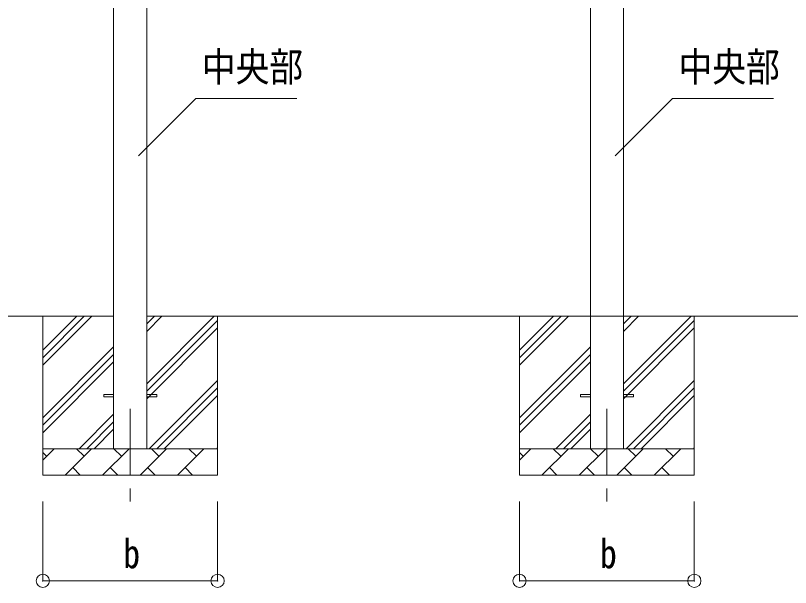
# Model space of a CAD drawing. Units: millimetres, scale not verified. Extents: x -88263 to 14131, y -29850 to 9646.
# Drawn here: x 4342 to 7268, y -1049 to 1110 of the extents above; entities that cross this region are included whole.
import ezdxf
from ezdxf.enums import TextEntityAlignment as Align

# ---------------------------------------------------------------- set-up
doc = ezdxf.new("R2010")
doc.units = ezdxf.units.MM
doc.header["$LTSCALE"] = 50
doc.header["$PDMODE"] = 32
doc.header["$PDSIZE"] = 50
doc.linetypes.add('CHAIN1', pattern=[8, 5, -1, 1, -1])
for name, color, linetype, lineweight in [('0-2_建具', 4, 'Continuous', 9), ('0-4_設備', 7, 'Continuous', 9), ('0-6_手摺', 5, 'Continuous', 5), ('0-7_ハッチ', 6, 'Continuous', 9)]:
    doc.layers.add(name, color=color, linetype=linetype, lineweight=lineweight)
doc.styles.add('ＭＳ ゴシック', font='')
doc.styles.get('ＭＳ ゴシック').set_extended_font_data('MS Gothic')

msp = doc.modelspace()

# ---------------------------------------------------------------- linework, layer by layer
at = {"layer": '0-2_建具'}
for p, q in [((6512.53, 2378.57), (6512.53, -525.36)), ((6637.53, -525.36), (6637.53, 2378.57)), ((4712.53, 2352.85), (4712.53, -525.36)), ((4837.53, -525.36), (4837.53, 2352.85)), ((4675.03, -329.86), (4675.03, -320.86)), ((4675.03, -320.86), (4712.53, -320.86)), ((4837.53, -320.86), (4875.03, -320.86)), ((4875.03, -329.86), (4875.03, -320.86)), ((6475.03, -329.86), (6475.03, -320.86)), ((6475.03, -320.86), (6512.53, -320.86)), ((6637.53, -320.86), (6675.03, -320.86)), ((6675.03, -329.86), (6675.03, -320.86)), ((4675.03, -329.86), (4712.53, -329.86)), ((4837.53, -329.86), (4875.03, -329.86)), ((6475.03, -329.86), (6512.53, -329.86)), ((6637.53, -329.86), (6675.03, -329.86))]:
    msp.add_line(p, q, dxfattribs=at)
at = {"layer": '0-2_建具', "color": 7, "linetype": 'CHAIN1'}
for p, q in [((4775.03, -375.36), (4775.03, -724.36)), ((6575.03, -375.36), (6575.03, -724.36))]:
    msp.add_line(p, q, dxfattribs=at)
at = {"layer": '0-4_設備'}
for p, q in [((4712.53, -25.36), (3037.53, -25.36)), ((4445.03, -153.84), (4573.51, -25.36)), ((4445.03, -182.13), (4601.8, -25.36)), ((4445.03, -210.41), (4630.08, -25.36)), ((4445.03, -25.36), (4445.03, -625.36)), ((4837.53, -54.19), (4866.36, -25.36)), ((4837.53, -82.47), (4894.64, -25.36)), ((4837.53, -280.46), (5092.63, -25.36)), ((8312.53, -25.36), (4837.53, -25.36)), ((5105.03, -25.36), (5105.03, -625.36)), ((6245.03, -153.84), (6373.51, -25.36)), ((6245.03, -182.13), (6401.8, -25.36)), ((6245.03, -210.41), (6430.08, -25.36)), ((6245.03, -25.36), (6245.03, -625.36)), ((6637.53, -54.19), (6666.36, -25.36)), ((6637.53, -82.47), (6694.64, -25.36)), ((6637.53, -280.46), (6892.63, -25.36)), ((6905.03, -25.36), (6905.03, -625.36)), ((4837.53, -308.74), (5105.03, -41.24)), ((6637.53, -308.74), (6905.03, -41.24)), ((4837.53, -337.03), (5105.03, -69.53)), ((6637.53, -337.03), (6905.03, -69.53)), ((4445.03, -408.4), (4712.53, -140.9)), ((6245.03, -408.4), (6512.53, -140.9)), ((4445.03, -436.69), (4712.53, -169.19)), ((6245.03, -436.69), (6512.53, -169.19)), ((4445.03, -464.97), (4712.53, -197.47)), ((6245.03, -464.97), (6512.53, -197.47)), ((4847.19, -525.36), (5105.03, -267.52)), ((6647.19, -525.36), (6905.03, -267.52)), ((4875.47, -525.36), (5105.03, -295.8)), ((6675.47, -525.36), (6905.03, -295.8)), ((4903.76, -525.36), (5105.03, -324.09)), ((6703.76, -525.36), (6905.03, -324.09)), ((4582.63, -525.36), (4712.53, -395.46)), ((6382.63, -525.36), (6512.53, -395.46)), ((4610.92, -525.36), (4712.53, -423.74)), ((6410.92, -525.36), (6512.53, -423.74)), ((4639.2, -525.36), (4712.53, -452.03)), ((6439.2, -525.36), (6512.53, -452.03)), ((4445.03, -568.25), (4487.93, -525.36)), ((4445.03, -525.36), (5105.03, -525.36)), ((4529.35, -625.36), (4629.35, -525.36)), ((4600.79, -553.91), (4572.24, -525.36)), ((4670.77, -625.36), (4770.77, -525.36)), ((4742.22, -553.91), (4713.66, -525.36)), ((4812.19, -625.36), (4912.19, -525.36)), ((4883.64, -553.91), (4855.08, -525.36)), ((4953.61, -625.36), (5053.61, -525.36)), ((5025.06, -553.91), (4996.5, -525.36)), ((5101.75, -525.36), (5105.03, -522.08)), ((6245.03, -568.25), (6287.93, -525.36)), ((6245.03, -525.36), (6905.03, -525.36)), ((6329.35, -625.36), (6429.35, -525.36)), ((6400.79, -553.91), (6372.24, -525.36)), ((6470.77, -625.36), (6570.77, -525.36)), ((6542.22, -553.91), (6513.66, -525.36)), ((6612.19, -625.36), (6712.19, -525.36)), ((6683.64, -553.91), (6655.08, -525.36)), ((6753.61, -625.36), (6853.61, -525.36)), ((6825.06, -553.91), (6796.5, -525.36)), ((6901.75, -525.36), (6905.03, -522.08)), ((4459.37, -553.91), (4445.03, -539.57)), ((6259.37, -553.91), (6245.03, -539.57)), ((4557.9, -596.81), (4586.45, -625.36)), ((4699.32, -596.81), (4727.88, -625.36)), ((4840.74, -596.81), (4869.3, -625.36)), ((4982.16, -596.81), (5010.72, -625.36)), ((6357.9, -596.81), (6386.45, -625.36)), ((6499.32, -596.81), (6527.88, -625.36)), ((6640.74, -596.81), (6669.3, -625.36)), ((6782.16, -596.81), (6810.72, -625.36)), ((5105.03, -625.36), (4445.03, -625.36)), ((6905.03, -625.36), (6245.03, -625.36))]:
    msp.add_line(p, q, dxfattribs=at)
at = {"layer": '0-6_手摺', "color": 6, "lineweight": 9}
for p, q in [((4445.03, -1024.36), (4445.03, -724.36)), ((6245.03, -1024.36), (6245.03, -724.36))]:
    msp.add_line(p, q, dxfattribs=at)
for points in [[(4445.03, -1024.36), (5105.03, -1024.36), (5105.03, -724.36)], [(6245.03, -1024.36), (6905.03, -1024.36), (6905.03, -724.36)]]:
    msp.add_lwpolyline(points, dxfattribs=at)
at = {"layer": '0-6_手摺', "color": 6}
for p in [(4445.03, -1024.36), (5105.03, -1024.36), (6245.03, -1024.36), (6905.03, -1024.36)]:
    msp.add_point(p, dxfattribs=at)
at = {"layer": '0-7_ハッチ'}
for p, q in [((5022.67, 796.71), (4806.66, 580.71)), ((5403.98, 796.71), (5022.67, 796.71)), ((6822.67, 796.71), (6606.66, 580.71)), ((7203.98, 796.71), (6822.67, 796.71))]:
    msp.add_line(p, q, dxfattribs=at)

# ---------------------------------------------------------------- texts
at = {"layer": '0-6_手摺', "color": 7, "style": 'ＭＳ ゴシック', "width": 0.85}
for p in [(4748.78, -1009.36), (6548.78, -1009.36)]:
    msp.add_text('b', height=110, dxfattribs=at).set_placement(p, align=Align.BOTTOM_LEFT)
at = {"layer": '0-7_ハッチ', "color": 7, "style": 'ＭＳ ゴシック', "width": 0.85}
for p in [(5045.3, 828.06), (6845.3, 828.06)]:
    msp.add_text('中央部', height=110, dxfattribs=at).set_placement(p, align=Align.BOTTOM_LEFT)

doc.saveas('drawing.dxf')
